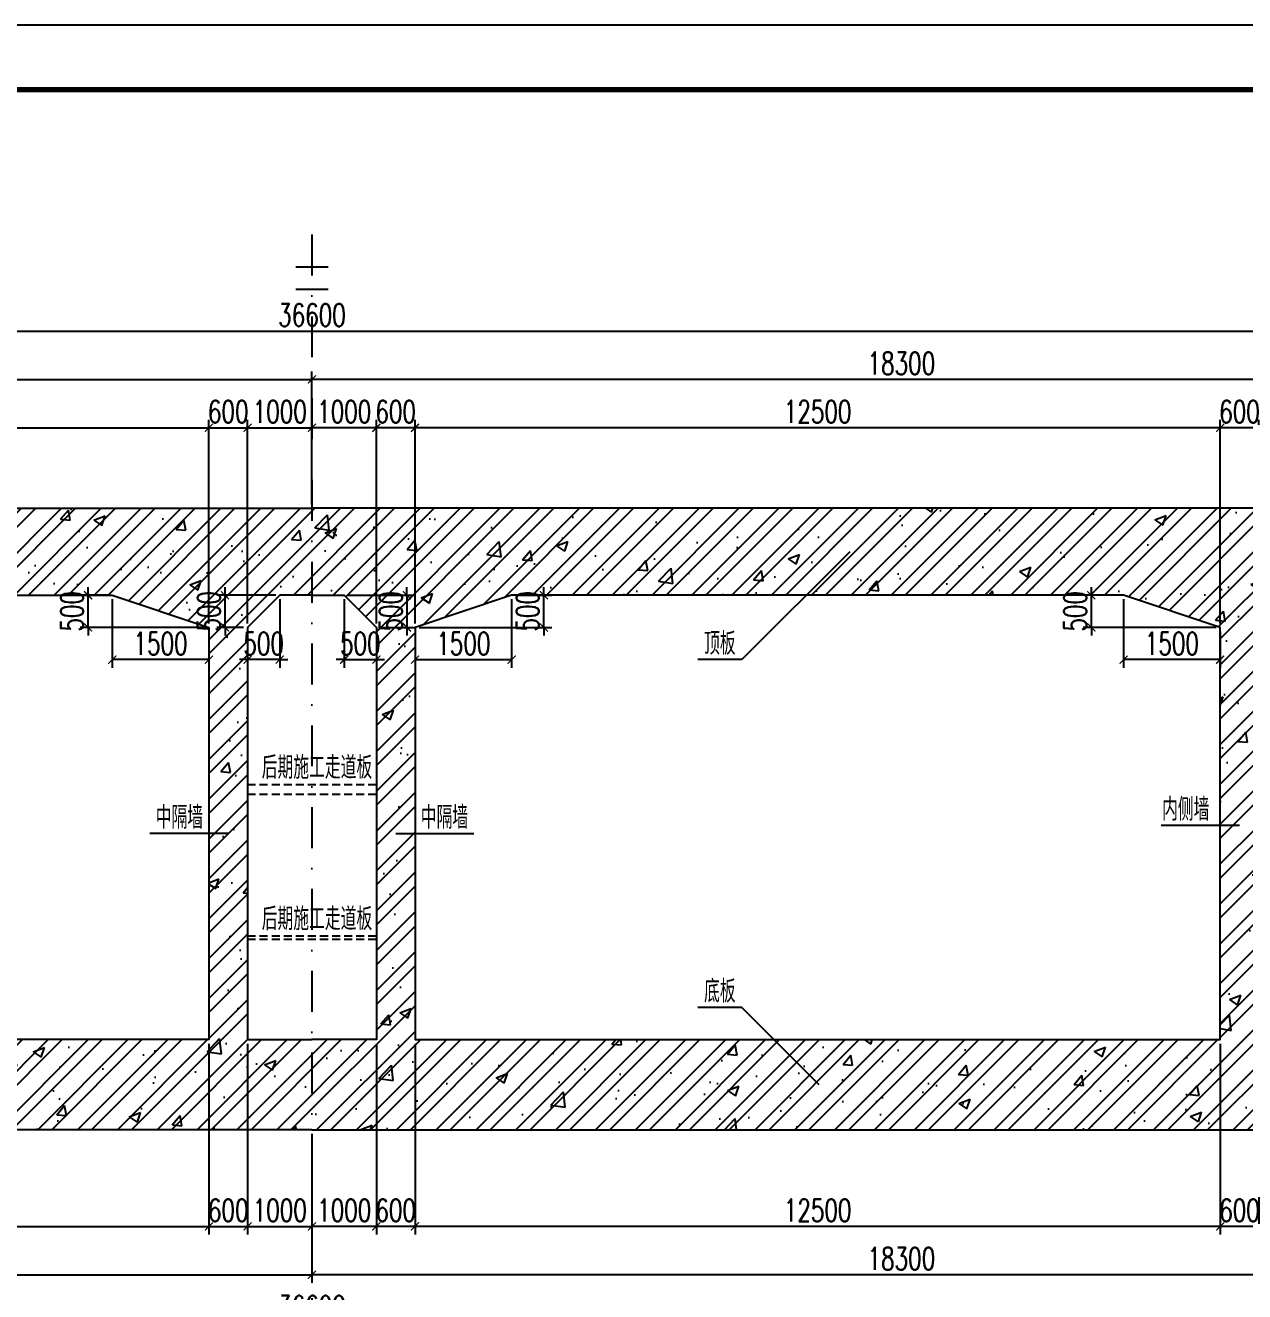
# Model space of a CAD drawing. Extents: x 266020 to 523514, y 704210 to 746210.
# Drawn here: x 287004 to 305934, y 726048 to 745710 of the extents above; entities that cross this region are included whole.
import ezdxf

# ---------------------------------------------------------------- set-up
doc = ezdxf.new("R2010")
doc.units = 0
doc.header["$LTSCALE"] = 50
doc.header["$MEASUREMENT"] = 0
doc.linetypes.add('DASHDOT', pattern=[25.4, 12.7, -6.35, 0, -6.35])
doc.linetypes.add('DASHED2', pattern=[0.375, 0.25, -0.125])
doc.layers.get('0').update_dxf_attribs({"linetype": 'CONTINUOUS'})
doc.layers.get('Defpoints').update_dxf_attribs({"linetype": 'CONTINUOUS'})
for name, color, linetype in [('01 标  注', 1, 'CONTINUOUS'), ('01 轴  线', 1, 'DASHDOT'), ('02 结  构', 5, 'CONTINUOUS'), ('3', 3, 'CONTINUOUS'), ('zxz 02 结  构', 5, 'CONTINUOUS'), ('填充', 8, 'CONTINUOUS')]:
    doc.layers.add(name, color=color, linetype=linetype)
doc.styles.get("Standard").update_dxf_attribs({"font": 'txt1.shx', "width": 0.7, "bigfont": 'hztxt.shx'})
doc.dimstyles.new('1：100', dxfattribs={"dimscale": 100, "dimtxt": 3.5, "dimasz": 1.25, "dimexe": 1.25, "dimexo": 0.625, "dimgap": 0.75, "dimtad": 1, "dimdsep": 46, "dimtxsty": 'Standard', "dimblk": 'ARCHTICK', "dimcen": 2.5, "dimclrt": 256, "dimadec": 0, "dimazin": 0, "dimtfac": 1, "dimtix": 1, "dimtmove": 0, "dimatfit": 3, "dimfxl": 0, "dimarcsym": 0})

# ---------------------------------------------------------------- blocks, each defined once
blk = doc.blocks.new('_ArchTick')
at = {"color": 0, "linetype": 'ByBlock', "const_width": 0.15}
blk.add_lwpolyline([(-0.5, -0.5), (0.5, 0.5)], dxfattribs=at)
blk = doc.blocks.new('*D12')
at = {"layer": '01 标  注', "color": 0, "lineweight": -2}
for p, q in [((288354, 736798), (288354, 735736)), ((289854, 736298), (289854, 735736)), ((289854, 735861), (288354, 735861))]:
    blk.add_line(p, q, dxfattribs=at)
at = {"layer": 'Defpoints', "color": 0}
for p in [(288354, 736861), (289854, 736361), (288354, 735861)]:
    blk.add_point(p, dxfattribs=at)
at = {"layer": '01 标  注', "color": 0, "lineweight": -2, "xscale": 125, "yscale": 125, "zscale": 125, "rotation": 180}
blk.add_blockref('_ArchTick', (288354, 735861), dxfattribs=at)
at = {"layer": '01 标  注', "color": 0, "lineweight": -2, "xscale": 125, "yscale": 125, "zscale": 125}
blk.add_blockref('_ArchTick', (289854, 735861), dxfattribs=at)
at = {"layer": '01 标  注', "insert": (289104, 736111), "char_height": 350, "attachment_point": 5}
blk.add_mtext('1500', dxfattribs=at)
blk = doc.blocks.new('*D13')
at = {"layer": '01 标  注', "color": 0, "lineweight": -2}
for p, q in [((287978, 736861), (287978, 736986)), ((288291, 736861), (287854, 736861)), ((287978, 736361), (287978, 736861)), ((289791, 736361), (287854, 736361)), ((287978, 736361), (287978, 736236))]:
    blk.add_line(p, q, dxfattribs=at)
at = {"layer": 'Defpoints', "color": 0}
for p in [(287978, 736861), (288354, 736861), (289854, 736361)]:
    blk.add_point(p, dxfattribs=at)
at = {"layer": '01 标  注', "color": 0, "lineweight": -2, "xscale": 125, "yscale": 125, "zscale": 125}
for p, rotation in [((287978, 736861), 270), ((287978, 736361), 90)]:
    blk.add_blockref('_ArchTick', p, dxfattribs=dict(at, rotation=rotation))
at = {"layer": '01 标  注', "insert": (287728, 736611), "char_height": 350, "attachment_point": 5, "rotation": 90}
blk.add_mtext('500', dxfattribs=at)
blk = doc.blocks.new('*D18')
at = {"layer": '01 标  注', "color": 0, "lineweight": -2}
for p, q in [((277354, 729898), (277354, 726936)), ((289854, 729898), (289854, 726936)), ((277354, 727061), (289854, 727061))]:
    blk.add_line(p, q, dxfattribs=at)
at = {"layer": 'Defpoints', "color": 0}
for p in [(277354, 729961), (289854, 729961), (289854, 727061)]:
    blk.add_point(p, dxfattribs=at)
at = {"layer": '01 标  注', "color": 0, "lineweight": -2, "xscale": 125, "yscale": 125, "zscale": 125, "rotation": 180}
blk.add_blockref('_ArchTick', (277354, 727061), dxfattribs=at)
at = {"layer": '01 标  注', "color": 0, "lineweight": -2, "xscale": 125, "yscale": 125, "zscale": 125}
blk.add_blockref('_ArchTick', (289854, 727061), dxfattribs=at)
at = {"layer": '01 标  注', "insert": (283604, 727311), "char_height": 350, "attachment_point": 5}
blk.add_mtext('12500', dxfattribs=at)
blk = doc.blocks.new('*D19')
at = {"layer": '01 标  注', "color": 0, "lineweight": -2}
for p, q in [((289854, 729898), (289854, 726936)), ((290454, 729898), (290454, 726936)), ((289854, 727061), (290454, 727061))]:
    blk.add_line(p, q, dxfattribs=at)
at = {"layer": 'Defpoints', "color": 0}
for p in [(289854, 729961), (290454, 729961), (290454, 727061)]:
    blk.add_point(p, dxfattribs=at)
at = {"layer": '01 标  注', "color": 0, "lineweight": -2, "xscale": 125, "yscale": 125, "zscale": 125, "rotation": 180}
blk.add_blockref('_ArchTick', (289854, 727061), dxfattribs=at)
at = {"layer": '01 标  注', "color": 0, "lineweight": -2, "xscale": 125, "yscale": 125, "zscale": 125}
blk.add_blockref('_ArchTick', (290454, 727061), dxfattribs=at)
at = {"layer": '01 标  注', "insert": (290154, 727311), "char_height": 350, "attachment_point": 5}
blk.add_mtext('600', dxfattribs=at)
blk = doc.blocks.new('*D20')
at = {"layer": '01 标  注', "color": 0, "lineweight": -2}
for p, q in [((290454, 729898), (290454, 726936)), ((291454, 728498), (291454, 726936)), ((290454, 727061), (291454, 727061))]:
    blk.add_line(p, q, dxfattribs=at)
at = {"layer": 'Defpoints', "color": 0}
for p in [(290454, 729961), (291454, 728561), (291454, 727061)]:
    blk.add_point(p, dxfattribs=at)
at = {"layer": '01 标  注', "color": 0, "lineweight": -2, "xscale": 125, "yscale": 125, "zscale": 125, "rotation": 180}
blk.add_blockref('_ArchTick', (290454, 727061), dxfattribs=at)
at = {"layer": '01 标  注', "color": 0, "lineweight": -2, "xscale": 125, "yscale": 125, "zscale": 125}
blk.add_blockref('_ArchTick', (291454, 727061), dxfattribs=at)
at = {"layer": '01 标  注', "insert": (290954, 727311), "char_height": 350, "attachment_point": 5}
blk.add_mtext('1000', dxfattribs=at)
blk = doc.blocks.new('*D21')
at = {"layer": '01 标  注', "color": 0, "lineweight": -2}
for p, q in [((290954, 736798), (290954, 735736)), ((290454, 736298), (290454, 735736)), ((290454, 735861), (290328, 735861)), ((290954, 735861), (290454, 735861)), ((290954, 735861), (291078, 735861))]:
    blk.add_line(p, q, dxfattribs=at)
at = {"layer": 'Defpoints', "color": 0}
for p in [(290954, 736861), (290454, 736361), (290454, 735861)]:
    blk.add_point(p, dxfattribs=at)
at = {"layer": '01 标  注', "color": 0, "lineweight": -2, "xscale": 125, "yscale": 125, "zscale": 125}
blk.add_blockref('_ArchTick', (290454, 735861), dxfattribs=at)
at = {"layer": '01 标  注', "color": 0, "lineweight": -2, "xscale": 125, "yscale": 125, "zscale": 125, "rotation": 180}
blk.add_blockref('_ArchTick', (290954, 735861), dxfattribs=at)
at = {"layer": '01 标  注', "insert": (290704, 736111), "char_height": 350, "attachment_point": 5}
blk.add_mtext('500', dxfattribs=at)
blk = doc.blocks.new('*D2')
at = {"layer": '01 标  注', "color": 0, "lineweight": -2}
for p, q in [((273154, 729098), (273154, 725436)), ((309754, 728652), (309754, 725436)), ((273154, 725561), (309754, 725561))]:
    blk.add_line(p, q, dxfattribs=at)
at = {"layer": 'Defpoints', "color": 0}
for p in [(273154, 729161), (309754, 728714), (309754, 725561)]:
    blk.add_point(p, dxfattribs=at)
at = {"layer": '01 标  注', "color": 0, "lineweight": -2, "xscale": 125, "yscale": 125, "zscale": 125, "rotation": 180}
blk.add_blockref('_ArchTick', (273154, 725561), dxfattribs=at)
at = {"layer": '01 标  注', "color": 0, "lineweight": -2, "xscale": 125, "yscale": 125, "zscale": 125}
blk.add_blockref('_ArchTick', (309754, 725561), dxfattribs=at)
at = {"layer": '01 标  注', "insert": (291454, 725811), "char_height": 350, "attachment_point": 5}
blk.add_mtext('36600', dxfattribs=at)
blk = doc.blocks.new('*D26')
at = {"layer": '01 标  注', "color": 0, "lineweight": -2}
for p, q in [((304054, 736798), (304054, 735736)), ((305554, 736298), (305554, 735736)), ((305554, 735861), (304054, 735861))]:
    blk.add_line(p, q, dxfattribs=at)
at = {"layer": 'Defpoints', "color": 0}
for p in [(304054, 736861), (305554, 736361), (304054, 735861)]:
    blk.add_point(p, dxfattribs=at)
at = {"layer": '01 标  注', "color": 0, "lineweight": -2, "xscale": 125, "yscale": 125, "zscale": 125, "rotation": 180}
blk.add_blockref('_ArchTick', (304054, 735861), dxfattribs=at)
at = {"layer": '01 标  注', "color": 0, "lineweight": -2, "xscale": 125, "yscale": 125, "zscale": 125}
blk.add_blockref('_ArchTick', (305554, 735861), dxfattribs=at)
at = {"layer": '01 标  注', "insert": (304804, 736111), "char_height": 350, "attachment_point": 5}
blk.add_mtext('1500', dxfattribs=at)
blk = doc.blocks.new('*D27')
at = {"layer": '01 标  注', "color": 0, "lineweight": -2}
for p, q in [((303554, 736861), (303554, 736986)), ((303991, 736861), (303428, 736861)), ((303554, 736361), (303554, 736861)), ((305491, 736361), (303428, 736361)), ((303554, 736361), (303554, 736236))]:
    blk.add_line(p, q, dxfattribs=at)
at = {"layer": 'Defpoints', "color": 0}
for p in [(303554, 736861), (304054, 736861), (305554, 736361)]:
    blk.add_point(p, dxfattribs=at)
at = {"layer": '01 标  注', "color": 0, "lineweight": -2, "xscale": 125, "yscale": 125, "zscale": 125}
for p, rotation in [((303554, 736861), 270), ((303554, 736361), 90)]:
    blk.add_blockref('_ArchTick', p, dxfattribs=dict(at, rotation=rotation))
at = {"layer": '01 标  注', "insert": (303303, 736611), "char_height": 350, "attachment_point": 5, "rotation": 90}
blk.add_mtext('500', dxfattribs=at)
blk = doc.blocks.new('*D28')
at = {"layer": '01 标  注', "color": 0, "lineweight": -2}
for p, q in [((294554, 736798), (294554, 735736)), ((293054, 736298), (293054, 735736)), ((293054, 735861), (294554, 735861))]:
    blk.add_line(p, q, dxfattribs=at)
at = {"layer": 'Defpoints', "color": 0}
for p in [(294554, 736861), (293054, 736361), (294554, 735861)]:
    blk.add_point(p, dxfattribs=at)
at = {"layer": '01 标  注', "color": 0, "lineweight": -2, "xscale": 125, "yscale": 125, "zscale": 125, "rotation": 180}
blk.add_blockref('_ArchTick', (293054, 735861), dxfattribs=at)
at = {"layer": '01 标  注', "color": 0, "lineweight": -2, "xscale": 125, "yscale": 125, "zscale": 125}
blk.add_blockref('_ArchTick', (294554, 735861), dxfattribs=at)
at = {"layer": '01 标  注', "insert": (293804, 736111), "char_height": 350, "attachment_point": 5}
blk.add_mtext('1500', dxfattribs=at)
blk = doc.blocks.new('*D29')
at = {"layer": '01 标  注', "color": 0, "lineweight": -2}
for p, q in [((295054, 736861), (295054, 736986)), ((294616, 736861), (295178, 736861)), ((295054, 736361), (295054, 736861)), ((293116, 736361), (295178, 736361)), ((295054, 736361), (295054, 736236))]:
    blk.add_line(p, q, dxfattribs=at)
at = {"layer": 'Defpoints', "color": 0}
for p in [(294554, 736861), (295054, 736861), (293054, 736361)]:
    blk.add_point(p, dxfattribs=at)
at = {"layer": '01 标  注', "color": 0, "lineweight": -2, "xscale": 125, "yscale": 125, "zscale": 125}
for p, rotation in [((295054, 736861), 270), ((295054, 736361), 90)]:
    blk.add_blockref('_ArchTick', p, dxfattribs=dict(at, rotation=rotation))
at = {"layer": '01 标  注', "insert": (294803, 736611), "char_height": 350, "attachment_point": 5, "rotation": 90}
blk.add_mtext('500', dxfattribs=at)
blk = doc.blocks.new('*D33')
at = {"layer": '01 标  注', "color": 0, "lineweight": -2}
for p, q in [((305554, 729898), (305554, 726936)), ((306154, 729898), (306154, 726936)), ((306154, 727061), (305554, 727061))]:
    blk.add_line(p, q, dxfattribs=at)
at = {"layer": 'Defpoints', "color": 0}
for p in [(305554, 729961), (306154, 729961), (305554, 727061)]:
    blk.add_point(p, dxfattribs=at)
at = {"layer": '01 标  注', "color": 0, "lineweight": -2, "xscale": 125, "yscale": 125, "zscale": 125, "rotation": 180}
blk.add_blockref('_ArchTick', (305554, 727061), dxfattribs=at)
at = {"layer": '01 标  注', "color": 0, "lineweight": -2, "xscale": 125, "yscale": 125, "zscale": 125}
blk.add_blockref('_ArchTick', (306154, 727061), dxfattribs=at)
at = {"layer": '01 标  注', "insert": (305854, 727311), "char_height": 350, "attachment_point": 5}
blk.add_mtext('600', dxfattribs=at)
blk = doc.blocks.new('*D34')
at = {"layer": '01 标  注', "color": 0, "lineweight": -2}
for p, q in [((293054, 729898), (293054, 726936)), ((305554, 729898), (305554, 726936)), ((305554, 727061), (293054, 727061))]:
    blk.add_line(p, q, dxfattribs=at)
at = {"layer": 'Defpoints', "color": 0}
for p in [(293054, 729961), (305554, 729961), (293054, 727061)]:
    blk.add_point(p, dxfattribs=at)
at = {"layer": '01 标  注', "color": 0, "lineweight": -2, "xscale": 125, "yscale": 125, "zscale": 125, "rotation": 180}
blk.add_blockref('_ArchTick', (293054, 727061), dxfattribs=at)
at = {"layer": '01 标  注', "color": 0, "lineweight": -2, "xscale": 125, "yscale": 125, "zscale": 125}
blk.add_blockref('_ArchTick', (305554, 727061), dxfattribs=at)
at = {"layer": '01 标  注', "insert": (299304, 727311), "char_height": 350, "attachment_point": 5}
blk.add_mtext('12500', dxfattribs=at)
blk = doc.blocks.new('*D35')
at = {"layer": '01 标  注', "color": 0, "lineweight": -2}
for p, q in [((292454, 729898), (292454, 726936)), ((293054, 729898), (293054, 726936)), ((293054, 727061), (292454, 727061))]:
    blk.add_line(p, q, dxfattribs=at)
at = {"layer": 'Defpoints', "color": 0}
for p in [(292454, 729961), (293054, 729961), (292454, 727061)]:
    blk.add_point(p, dxfattribs=at)
at = {"layer": '01 标  注', "color": 0, "lineweight": -2, "xscale": 125, "yscale": 125, "zscale": 125, "rotation": 180}
blk.add_blockref('_ArchTick', (292454, 727061), dxfattribs=at)
at = {"layer": '01 标  注', "color": 0, "lineweight": -2, "xscale": 125, "yscale": 125, "zscale": 125}
blk.add_blockref('_ArchTick', (293054, 727061), dxfattribs=at)
at = {"layer": '01 标  注', "insert": (292754, 727311), "char_height": 350, "attachment_point": 5}
blk.add_mtext('600', dxfattribs=at)
blk = doc.blocks.new('*D4')
at = {"layer": '01 标  注', "color": 0, "lineweight": -2}
for p, q in [((309754, 729098), (309754, 726186)), ((291454, 728498), (291454, 726186)), ((309754, 726311), (291454, 726311))]:
    blk.add_line(p, q, dxfattribs=at)
at = {"layer": 'Defpoints', "color": 0}
for p in [(309754, 729161), (291454, 728561), (291454, 726311)]:
    blk.add_point(p, dxfattribs=at)
at = {"layer": '01 标  注', "color": 0, "lineweight": -2, "xscale": 125, "yscale": 125, "zscale": 125, "rotation": 180}
blk.add_blockref('_ArchTick', (291454, 726311), dxfattribs=at)
at = {"layer": '01 标  注', "color": 0, "lineweight": -2, "xscale": 125, "yscale": 125, "zscale": 125}
blk.add_blockref('_ArchTick', (309754, 726311), dxfattribs=at)
at = {"layer": '01 标  注', "insert": (300604, 726561), "char_height": 350, "attachment_point": 5}
blk.add_mtext('18300', dxfattribs=at)
blk = doc.blocks.new('*D36')
at = {"layer": '01 标  注', "color": 0, "lineweight": -2}
for p, q in [((292454, 729898), (292454, 726936)), ((291454, 728498), (291454, 726936)), ((292454, 727061), (291454, 727061))]:
    blk.add_line(p, q, dxfattribs=at)
at = {"layer": 'Defpoints', "color": 0}
for p in [(292454, 729961), (291454, 728561), (291454, 727061)]:
    blk.add_point(p, dxfattribs=at)
at = {"layer": '01 标  注', "color": 0, "lineweight": -2, "xscale": 125, "yscale": 125, "zscale": 125, "rotation": 180}
blk.add_blockref('_ArchTick', (291454, 727061), dxfattribs=at)
at = {"layer": '01 标  注', "color": 0, "lineweight": -2, "xscale": 125, "yscale": 125, "zscale": 125}
blk.add_blockref('_ArchTick', (292454, 727061), dxfattribs=at)
at = {"layer": '01 标  注', "insert": (291954, 727311), "char_height": 350, "attachment_point": 5}
blk.add_mtext('1000', dxfattribs=at)
blk = doc.blocks.new('*D37')
at = {"layer": '01 标  注', "color": 0, "lineweight": -2}
for p, q in [((291954, 736798), (291954, 735736)), ((292454, 736298), (292454, 735736)), ((291954, 735861), (291828, 735861)), ((291954, 735861), (292454, 735861)), ((292454, 735861), (292578, 735861))]:
    blk.add_line(p, q, dxfattribs=at)
at = {"layer": 'Defpoints', "color": 0}
for p in [(291954, 736861), (292454, 736361), (292454, 735861)]:
    blk.add_point(p, dxfattribs=at)
at = {"layer": '01 标  注', "color": 0, "lineweight": -2, "xscale": 125, "yscale": 125, "zscale": 125}
blk.add_blockref('_ArchTick', (291954, 735861), dxfattribs=at)
at = {"layer": '01 标  注', "color": 0, "lineweight": -2, "xscale": 125, "yscale": 125, "zscale": 125, "rotation": 180}
blk.add_blockref('_ArchTick', (292454, 735861), dxfattribs=at)
at = {"layer": '01 标  注', "insert": (292204, 736111), "char_height": 350, "attachment_point": 5}
blk.add_mtext('500', dxfattribs=at)
blk = doc.blocks.new('*D7')
at = {"layer": '01 标  注', "color": 0, "lineweight": -2}
for p, q in [((273154, 729098), (273154, 726186)), ((291454, 728498), (291454, 726186)), ((273154, 726311), (291454, 726311))]:
    blk.add_line(p, q, dxfattribs=at)
at = {"layer": 'Defpoints', "color": 0}
for p in [(273154, 729161), (291454, 728561), (291454, 726311)]:
    blk.add_point(p, dxfattribs=at)
at = {"layer": '01 标  注', "color": 0, "lineweight": -2, "xscale": 125, "yscale": 125, "zscale": 125, "rotation": 180}
blk.add_blockref('_ArchTick', (273154, 726311), dxfattribs=at)
at = {"layer": '01 标  注', "color": 0, "lineweight": -2, "xscale": 125, "yscale": 125, "zscale": 125}
blk.add_blockref('_ArchTick', (291454, 726311), dxfattribs=at)
at = {"layer": '01 标  注', "insert": (282304, 726561), "char_height": 350, "attachment_point": 5}
blk.add_mtext('18300', dxfattribs=at)
blk = doc.blocks.new('*D47')
at = {"layer": '01 标  注', "color": 0, "lineweight": -2}
for p, q in [((277354, 736423), (277354, 739586)), ((289854, 736423), (289854, 739586)), ((277354, 739461), (289854, 739461))]:
    blk.add_line(p, q, dxfattribs=at)
at = {"layer": 'Defpoints', "color": 0}
for p in [(289854, 739461), (277354, 736361), (289854, 736361)]:
    blk.add_point(p, dxfattribs=at)
at = {"layer": '01 标  注', "color": 0, "lineweight": -2, "xscale": 125, "yscale": 125, "zscale": 125, "rotation": 180}
blk.add_blockref('_ArchTick', (277354, 739461), dxfattribs=at)
at = {"layer": '01 标  注', "color": 0, "lineweight": -2, "xscale": 125, "yscale": 125, "zscale": 125}
blk.add_blockref('_ArchTick', (289854, 739461), dxfattribs=at)
at = {"layer": '01 标  注', "insert": (283604, 739711), "char_height": 350, "attachment_point": 5}
blk.add_mtext('12500', dxfattribs=at)
blk = doc.blocks.new('*D48')
at = {"layer": '01 标  注', "color": 0, "lineweight": -2}
for p, q in [((289854, 736423), (289854, 739586)), ((290454, 736423), (290454, 739586)), ((289854, 739461), (290454, 739461))]:
    blk.add_line(p, q, dxfattribs=at)
at = {"layer": 'Defpoints', "color": 0}
for p in [(290454, 739461), (289854, 736361), (290454, 736361)]:
    blk.add_point(p, dxfattribs=at)
at = {"layer": '01 标  注', "color": 0, "lineweight": -2, "xscale": 125, "yscale": 125, "zscale": 125, "rotation": 180}
blk.add_blockref('_ArchTick', (289854, 739461), dxfattribs=at)
at = {"layer": '01 标  注', "color": 0, "lineweight": -2, "xscale": 125, "yscale": 125, "zscale": 125}
blk.add_blockref('_ArchTick', (290454, 739461), dxfattribs=at)
at = {"layer": '01 标  注', "insert": (290154, 739711), "char_height": 350, "attachment_point": 5}
blk.add_mtext('600', dxfattribs=at)
blk = doc.blocks.new('*D49')
at = {"layer": '01 标  注', "color": 0, "lineweight": -2}
for p, q in [((290454, 736423), (290454, 739586)), ((291454, 738273), (291454, 739586)), ((290454, 739461), (291454, 739461))]:
    blk.add_line(p, q, dxfattribs=at)
at = {"layer": 'Defpoints', "color": 0}
for p in [(291454, 739461), (291454, 738211), (290454, 736361)]:
    blk.add_point(p, dxfattribs=at)
at = {"layer": '01 标  注', "color": 0, "lineweight": -2, "xscale": 125, "yscale": 125, "zscale": 125, "rotation": 180}
blk.add_blockref('_ArchTick', (290454, 739461), dxfattribs=at)
at = {"layer": '01 标  注', "color": 0, "lineweight": -2, "xscale": 125, "yscale": 125, "zscale": 125}
blk.add_blockref('_ArchTick', (291454, 739461), dxfattribs=at)
at = {"layer": '01 标  注', "insert": (290954, 739711), "char_height": 350, "attachment_point": 5}
blk.add_mtext('1000', dxfattribs=at)
blk = doc.blocks.new('*D41')
at = {"layer": '01 标  注', "color": 0, "lineweight": -2}
for p, q in [((273154, 737673), (273154, 741086)), ((309754, 738120), (309754, 741086)), ((273154, 740961), (309754, 740961))]:
    blk.add_line(p, q, dxfattribs=at)
at = {"layer": 'Defpoints', "color": 0}
for p in [(309754, 740961), (309754, 738057), (273154, 737611)]:
    blk.add_point(p, dxfattribs=at)
at = {"layer": '01 标  注', "color": 0, "lineweight": -2, "xscale": 125, "yscale": 125, "zscale": 125, "rotation": 180}
blk.add_blockref('_ArchTick', (273154, 740961), dxfattribs=at)
at = {"layer": '01 标  注', "color": 0, "lineweight": -2, "xscale": 125, "yscale": 125, "zscale": 125}
blk.add_blockref('_ArchTick', (309754, 740961), dxfattribs=at)
at = {"layer": '01 标  注', "insert": (291454, 741211), "char_height": 350, "attachment_point": 5}
blk.add_mtext('36600', dxfattribs=at)
blk = doc.blocks.new('*D51')
at = {"layer": '01 标  注', "color": 0, "lineweight": -2}
for p, q in [((305554, 736423), (305554, 739586)), ((306154, 736923), (306154, 739586)), ((306154, 739461), (305554, 739461))]:
    blk.add_line(p, q, dxfattribs=at)
at = {"layer": 'Defpoints', "color": 0}
for p in [(305554, 739461), (306154, 736861), (305554, 736361)]:
    blk.add_point(p, dxfattribs=at)
at = {"layer": '01 标  注', "color": 0, "lineweight": -2, "xscale": 125, "yscale": 125, "zscale": 125, "rotation": 180}
blk.add_blockref('_ArchTick', (305554, 739461), dxfattribs=at)
at = {"layer": '01 标  注', "color": 0, "lineweight": -2, "xscale": 125, "yscale": 125, "zscale": 125}
blk.add_blockref('_ArchTick', (306154, 739461), dxfattribs=at)
at = {"layer": '01 标  注', "insert": (305854, 739711), "char_height": 350, "attachment_point": 5}
blk.add_mtext('600', dxfattribs=at)
blk = doc.blocks.new('*D52')
at = {"layer": '01 标  注', "color": 0, "lineweight": -2}
for p, q in [((293054, 736423), (293054, 739586)), ((305554, 736423), (305554, 739586)), ((305554, 739461), (293054, 739461))]:
    blk.add_line(p, q, dxfattribs=at)
at = {"layer": 'Defpoints', "color": 0}
for p in [(293054, 739461), (293054, 736361), (305554, 736361)]:
    blk.add_point(p, dxfattribs=at)
at = {"layer": '01 标  注', "color": 0, "lineweight": -2, "xscale": 125, "yscale": 125, "zscale": 125, "rotation": 180}
blk.add_blockref('_ArchTick', (293054, 739461), dxfattribs=at)
at = {"layer": '01 标  注', "color": 0, "lineweight": -2, "xscale": 125, "yscale": 125, "zscale": 125}
blk.add_blockref('_ArchTick', (305554, 739461), dxfattribs=at)
at = {"layer": '01 标  注', "insert": (299304, 739711), "char_height": 350, "attachment_point": 5}
blk.add_mtext('12500', dxfattribs=at)
blk = doc.blocks.new('*D53')
at = {"layer": '01 标  注', "color": 0, "lineweight": -2}
for p, q in [((292454, 736423), (292454, 739586)), ((293054, 736423), (293054, 739586)), ((293054, 739461), (292454, 739461))]:
    blk.add_line(p, q, dxfattribs=at)
at = {"layer": 'Defpoints', "color": 0}
for p in [(292454, 739461), (292454, 736361), (293054, 736361)]:
    blk.add_point(p, dxfattribs=at)
at = {"layer": '01 标  注', "color": 0, "lineweight": -2, "xscale": 125, "yscale": 125, "zscale": 125, "rotation": 180}
blk.add_blockref('_ArchTick', (292454, 739461), dxfattribs=at)
at = {"layer": '01 标  注', "color": 0, "lineweight": -2, "xscale": 125, "yscale": 125, "zscale": 125}
blk.add_blockref('_ArchTick', (293054, 739461), dxfattribs=at)
at = {"layer": '01 标  注', "insert": (292754, 739711), "char_height": 350, "attachment_point": 5}
blk.add_mtext('600', dxfattribs=at)
blk = doc.blocks.new('*D43')
at = {"layer": '01 标  注', "color": 0, "lineweight": -2}
for p, q in [((291454, 738273), (291454, 740336)), ((309754, 737673), (309754, 740336)), ((309754, 740211), (291454, 740211))]:
    blk.add_line(p, q, dxfattribs=at)
at = {"layer": 'Defpoints', "color": 0}
for p in [(291454, 740211), (291454, 738211), (309754, 737611)]:
    blk.add_point(p, dxfattribs=at)
at = {"layer": '01 标  注', "color": 0, "lineweight": -2, "xscale": 125, "yscale": 125, "zscale": 125, "rotation": 180}
blk.add_blockref('_ArchTick', (291454, 740211), dxfattribs=at)
at = {"layer": '01 标  注', "color": 0, "lineweight": -2, "xscale": 125, "yscale": 125, "zscale": 125}
blk.add_blockref('_ArchTick', (309754, 740211), dxfattribs=at)
at = {"layer": '01 标  注', "insert": (300604, 740461), "char_height": 350, "attachment_point": 5}
blk.add_mtext('18300', dxfattribs=at)
blk = doc.blocks.new('*D54')
at = {"layer": '01 标  注', "color": 0, "lineweight": -2}
for p, q in [((291454, 738273), (291454, 739586)), ((292454, 736423), (292454, 739586)), ((292454, 739461), (291454, 739461))]:
    blk.add_line(p, q, dxfattribs=at)
at = {"layer": 'Defpoints', "color": 0}
for p in [(291454, 739461), (291454, 738211), (292454, 736361)]:
    blk.add_point(p, dxfattribs=at)
at = {"layer": '01 标  注', "color": 0, "lineweight": -2, "xscale": 125, "yscale": 125, "zscale": 125, "rotation": 180}
blk.add_blockref('_ArchTick', (291454, 739461), dxfattribs=at)
at = {"layer": '01 标  注', "color": 0, "lineweight": -2, "xscale": 125, "yscale": 125, "zscale": 125}
blk.add_blockref('_ArchTick', (292454, 739461), dxfattribs=at)
at = {"layer": '01 标  注', "insert": (291954, 739711), "char_height": 350, "attachment_point": 5}
blk.add_mtext('1000', dxfattribs=at)
blk = doc.blocks.new('*D44')
at = {"layer": '01 标  注', "color": 0, "lineweight": -2}
for p, q in [((273154, 737673), (273154, 740336)), ((291454, 738273), (291454, 740336)), ((273154, 740211), (291454, 740211))]:
    blk.add_line(p, q, dxfattribs=at)
at = {"layer": 'Defpoints', "color": 0}
for p in [(291454, 740211), (291454, 738211), (273154, 737611)]:
    blk.add_point(p, dxfattribs=at)
at = {"layer": '01 标  注', "color": 0, "lineweight": -2, "xscale": 125, "yscale": 125, "zscale": 125, "rotation": 180}
blk.add_blockref('_ArchTick', (273154, 740211), dxfattribs=at)
at = {"layer": '01 标  注', "color": 0, "lineweight": -2, "xscale": 125, "yscale": 125, "zscale": 125}
blk.add_blockref('_ArchTick', (291454, 740211), dxfattribs=at)
at = {"layer": '01 标  注', "insert": (282304, 740461), "char_height": 350, "attachment_point": 5}
blk.add_mtext('18300', dxfattribs=at)
blk = doc.blocks.new('*D55')
at = {"layer": '01 标  注', "color": 0, "lineweight": -2, "ltscale": 4}
for p, q in [((292928, 736861), (292928, 736986)), ((292016, 736861), (293053, 736861)), ((292928, 736861), (292928, 736361)), ((292516, 736361), (293053, 736361)), ((292928, 736361), (292928, 736236))]:
    blk.add_line(p, q, dxfattribs=at)
at = {"layer": 'Defpoints', "color": 0, "ltscale": 4}
for p in [(291954, 736861), (292454, 736361), (292928, 736361)]:
    blk.add_point(p, dxfattribs=at)
at = {"layer": '01 标  注', "color": 0, "lineweight": -2, "ltscale": 4, "xscale": 125, "yscale": 125, "zscale": 125}
for p, rotation in [((292928, 736861), 270), ((292928, 736361), 90)]:
    blk.add_blockref('_ArchTick', p, dxfattribs=dict(at, rotation=rotation))
at = {"layer": '01 标  注', "ltscale": 4, "insert": (292678, 736611), "char_height": 350, "attachment_point": 5, "rotation": 90}
blk.add_mtext('500', dxfattribs=at)
blk = doc.blocks.new('*D56')
at = {"layer": '01 标  注', "color": 0, "lineweight": -2, "ltscale": 4}
for p, q in [((290104, 736861), (290104, 736986)), ((290891, 736861), (289979, 736861)), ((290104, 736361), (290104, 736861)), ((290391, 736361), (289979, 736361)), ((290104, 736361), (290104, 736236))]:
    blk.add_line(p, q, dxfattribs=at)
at = {"layer": 'Defpoints', "color": 0, "ltscale": 4}
for p in [(290104, 736861), (290954, 736861), (290454, 736361)]:
    blk.add_point(p, dxfattribs=at)
at = {"layer": '01 标  注', "color": 0, "lineweight": -2, "ltscale": 4, "xscale": 125, "yscale": 125, "zscale": 125}
for p, rotation in [((290104, 736861), 270), ((290104, 736361), 90)]:
    blk.add_blockref('_ArchTick', p, dxfattribs=dict(at, rotation=rotation))
at = {"layer": '01 标  注', "ltscale": 4, "insert": (289854, 736611), "char_height": 350, "attachment_point": 5, "rotation": 90}
blk.add_mtext('500', dxfattribs=at)

msp = doc.modelspace()

# ---------------------------------------------------------------- hatches: boundary and pattern name
at = {"layer": '填充'}
h = msp.add_hatch(dxfattribs=at)
h.set_pattern_fill('STEEL', color=256, scale=3500, style=0)
h.set_pattern_definition([(45, (0, 0), (-309.35922, 309.35922), []), (45, (0, 218.75), (-309.35922, 309.35922), [])])
h.paths.add_polyline_path([(276753.5, 736860.674), (276753.5, 729960.674), (274653.5, 729960.674), (274153.5, 730460.674), (274153.5, 736360.674), (274653.5, 736860.674)], flags=16)
h.paths.add_polyline_path([(278853.5, 736860.674), (288353.5, 736860.674), (289853.5, 736360.674), (289853.5, 729960.674), (277353.5, 729960.674), (277353.5, 736360.674)], flags=16)
h.paths.add_polyline_path([(304053.5, 736860.674), (294553.5, 736860.674), (293053.5, 736360.674), (293053.5, 729960.674), (305553.5, 729960.674), (305553.5, 736360.674)], flags=16)
h.paths.add_polyline_path([(306153.5, 736860.674), (306153.5, 729960.674), (308253.5, 729960.674), (308753.5, 730460.674), (308753.5, 736360.674), (308253.5, 736860.674)], flags=16)
h.paths.add_polyline_path([(291453.5, 728560.674), (273753.5, 728560.674), (273153.5, 729160.674), (273153.5, 737610.674), (273753.5, 738210.674), (291453.5, 738210.674), (309153.5, 738210.674), (309753.5, 737610.674), (309753.5, 729160.674), (309153.5, 728560.674)])
h.paths.add_polyline_path([(291453.5, 736860.674), (290953.5, 736860.674), (290453.5, 736360.674), (290453.5, 729960.674), (291453.5, 729960.674), (292453.5, 729960.674), (292453.5, 736360.674), (291953.5, 736860.674)], flags=16)
h.paths.add_polyline_path([(289591, 736314.279), (289591, 736907.069), (290116, 736907.069), (290116, 736314.279)], flags=24)
h.paths.add_polyline_path([(292416, 736314.279), (292416, 736907.069), (292941, 736907.069), (292941, 736314.279)], flags=24)
h = msp.add_hatch(dxfattribs=at)
h.set_pattern_fill('AR-CONC', color=256, scale=250, style=0)
h.set_pattern_definition([(50, (-122984.3, -1249), (1793.1505, -156.8803), [187.5, -2062.5]), (355, (-122984.3, -1249), (-346.8783, 1880.4803), [150, -1650]), (100.4514, (-122834.9, -1262), (1446.2735, 1723.599), [159.3505, -1752.8553]), (46.1842, (-122984.3, -749), (2668.1026, -413.7975), [281.25, -3093.75]), (96.6356, (-122762, -783.5), (2336.657, 2435.295), [239.026, -2629.2825]), (351.1842, (-122984.3, -749), (2336.655, 2435.2965), [225, -2475]), (21, (-122734.3, -874), (1492.2676, -1006.5472), [187.5, -2062.5]), (326, (-122734.3, -874), (608.2883, 1812.875), [150, -1650]), (71.4514, (-122610, -957.9), (2100.5566, 806.3262), [159.3505, -1752.8553]), (37.5, (-122984.34, -1249), (30.39964, 832.23463), [0, -1630, 0, -1675, 0, -1656.25]), (7.5, (-122984.3, -1249), (657.6738, 986.0293), [0, -955, 0, -1592.5, 0, -631.25]), (327.5, (-123541.84, -1249), (1334.5561, -56.3872), [0, -625, 0, -1950, 0, -2587.5]), (317.5, (-123791.8, -1249), (1457.9654, 250.2625), [0, -812.5, 0, -1295, 0, -1837.5])])
h.paths.add_polyline_path([(276753.5, 736860.674), (276753.5, 729960.674), (274653.5, 729960.674), (274153.5, 730460.674), (274153.5, 736360.674), (274653.5, 736860.674)], flags=16)
h.paths.add_polyline_path([(278853.5, 736860.674), (288353.5, 736860.674), (289853.5, 736360.674), (289853.5, 729960.674), (277353.5, 729960.674), (277353.5, 736360.674)], flags=16)
h.paths.add_polyline_path([(304053.5, 736860.674), (294553.5, 736860.674), (293053.5, 736360.674), (293053.5, 729960.674), (305553.5, 729960.674), (305553.5, 736360.674)], flags=16)
h.paths.add_polyline_path([(306153.5, 736860.674), (306153.5, 729960.674), (308253.5, 729960.674), (308753.5, 730460.674), (308753.5, 736360.674), (308253.5, 736860.674)], flags=16)
h.paths.add_polyline_path([(291453.5, 728560.674), (273753.5, 728560.674), (273153.5, 729160.674), (273153.5, 737610.674), (273753.5, 738210.674), (291453.5, 738210.674), (309153.5, 738210.674), (309753.5, 737610.674), (309753.5, 729160.674), (309153.5, 728560.674)])
h.paths.add_polyline_path([(291453.5, 736860.674), (290953.5, 736860.674), (290453.5, 736360.674), (290453.5, 729960.674), (291453.5, 729960.674), (292453.5, 729960.674), (292453.5, 736360.674), (291953.5, 736860.674)], flags=16)
h.paths.add_polyline_path([(289591, 736314.279), (289591, 736907.069), (290116, 736907.069), (290116, 736314.279)], flags=24)
h.paths.add_polyline_path([(292416, 736314.279), (292416, 736907.069), (292941, 736907.069), (292941, 736314.279)], flags=24)

# ---------------------------------------------------------------- linework, layer by layer
at = {"layer": '01 标  注'}
for p, q in [((291203.5, 741960.674), (291703.5, 741960.674)), ((291203.5, 741610.674), (291703.5, 741610.674)), ((299803.5, 737535.674), (298128.5, 735860.674)), ((298128.5, 735860.674), (297443.749, 735860.674)), ((305853.5, 733285.674), (304639.182, 733285.674)), ((290153.5, 733160.674), (288939.182, 733160.674)), ((292753.5, 733160.674), (293967.818, 733160.674)), ((298128.5, 730460.674), (297443.749, 730460.674)), ((299328.5, 729260.674), (298128.5, 730460.674))]:
    msp.add_line(p, q, dxfattribs=at)
at = {"layer": '01 轴  线'}
msp.add_lwpolyline([(291453.5, 742460.674), (291453.5, 724710.674)], dxfattribs=at)
at = {"layer": '02 结  构'}
for points in [[(291453.5, 728560.674), (273753.5, 728560.674), (273153.5, 729160.674), (273153.5, 737610.674), (273753.5, 738210.674), (291453.5, 738210.674)], [(291453.5, 728560.674), (309153.5, 728560.674), (309753.5, 729160.674), (309753.5, 737610.674), (309153.5, 738210.674), (291453.5, 738210.674)], [(291453.5, 736860.674), (290953.5, 736860.674), (290453.5, 736360.674), (290453.5, 729960.674), (291453.5, 729960.674)], [(291453.5, 736860.674), (291953.5, 736860.674), (292453.5, 736360.674), (292453.5, 729960.674), (291453.5, 729960.674)]]:
    msp.add_lwpolyline(points, dxfattribs=at)
for points in [[(278853.5, 736860.674), (288353.5, 736860.674), (289853.5, 736360.674), (289853.5, 729960.674), (277353.5, 729960.674), (277353.5, 736360.674)], [(304053.5, 736860.674), (294553.5, 736860.674), (293053.5, 736360.674), (293053.5, 729960.674), (305553.5, 729960.674), (305553.5, 736360.674)]]:
    msp.add_lwpolyline(points, close=True, dxfattribs=at)
at = {"layer": '3'}
msp.add_lwpolyline([(266019.5, 716009.674), (315519.5, 716009.674), (315519.5, 745709.674), (266019.5, 745709.674)], close=True, dxfattribs=at)
at = {"layer": '3', "const_width": 80}
msp.add_lwpolyline([(269019.5, 717009.674), (314519.5, 717009.674), (314519.5, 744709.674), (269019.5, 744709.674)], close=True, dxfattribs=at)
at = {"layer": 'zxz 02 结  构', "linetype": 'DASHED2', "ltscale": 10}
for p, q in [((290453.5, 733920.674), (292453.5, 733920.674)), ((290453.5, 733770.674), (292453.5, 733770.674)), ((290453.5, 731570.674), (292453.5, 731570.674)), ((290453.5, 731520.674), (292453.5, 731520.674))]:
    msp.add_line(p, q, dxfattribs=at)

# ---------------------------------------------------------------- texts
at = {"layer": '01 标  注', "char_height": 350, "attachment_point": 5}
for s, insert in [('顶板', (297786.125, 736110.674)), ('后期施工走道板', (291531.659, 734184.674)), ('中隔墙', (289396.341, 733410.674)), ('中隔墙', (293510.659, 733410.674)), ('内侧墙', (305019.341, 733535.674)), ('后期施工走道板', (291531.659, 731834.674)), ('底板', (297786.125, 730710.674))]:
    msp.add_mtext(s, dxfattribs=dict(at, insert=insert))

# ---------------------------------------------------------------- dimensions: what is measured, and where the dimension line sits
at = {"layer": '01 标  注'}
for base, p1, p2, picture, middle in [((309753.5, 740960.674), (273153.5, 737610.674), (309753.5, 738057.092), '*D41', (291453.5, 741210.674)), ((291453.5, 740210.674), (273153.5, 737610.674), (291453.5, 738210.674), '*D44', (282303.5, 740460.674)), ((289853.5, 739460.674), (277353.5, 736360.674), (289853.5, 736360.674), '*D47', (283603.5, 739710.674)), ((290453.5, 739460.674), (289853.5, 736360.674), (290453.5, 736360.674), '*D48', (290153.5, 739710.674)), ((291453.5, 739460.674), (290453.5, 736360.674), (291453.5, 738210.674), '*D49', (290953.5, 739710.674)), ((292453.5, 735860.674), (291953.5, 736860.674), (292453.5, 736360.674), '*D37', (292203.5, 736110.674)), ((294553.5, 735860.674), (293053.5, 736360.674), (294553.5, 736860.674), '*D28', (293803.5, 736110.674)), ((289853.5, 727060.674), (277353.5, 729960.674), (289853.5, 729960.674), '*D18', (283603.5, 727310.674)), ((290453.5, 727060.674), (289853.5, 729960.674), (290453.5, 729960.674), '*D19', (290153.5, 727310.674)), ((291453.5, 727060.674), (290453.5, 729960.674), (291453.5, 728560.674), '*D20', (290953.5, 727310.674)), ((309753.5, 725560.674), (273153.5, 729160.674), (309753.5, 728714.256), '*D2', (291453.5, 725810.674)), ((291453.5, 726310.674), (273153.5, 729160.674), (291453.5, 728560.674), '*D7', (282303.5, 726560.674))]:
    dim = msp.add_linear_dim(base=base, p1=p1, p2=p2, dimstyle='1：100', dxfattribs=at)
    dim.commit()
    dim.dimension.update_dxf_attribs({"geometry": picture, "text_midpoint": middle})
for base, p1, p2, angle, picture, middle in [((291453.5, 740210.674), (309753.5, 737610.674), (291453.5, 738210.674), 180, '*D43', (300603.5, 740460.674)), ((291453.5, 739460.674), (292453.5, 736360.674), (291453.5, 738210.674), 180, '*D54', (291953.5, 739710.674)), ((292453.5, 739460.674), (293053.5, 736360.674), (292453.5, 736360.674), 180, '*D53', (292753.5, 739710.674)), ((293053.5, 739460.674), (305553.5, 736360.674), (293053.5, 736360.674), 180, '*D52', (299303.5, 739710.674)), ((305553.5, 739460.674), (306153.5, 736860.674), (305553.5, 736360.674), 180, '*D51', (305853.5, 739710.674)), ((287978.5, 736860.674), (289853.5, 736360.674), (288353.5, 736860.674), 90, '*D13', (287728.5, 736610.674)), ((295053.5, 736860.674), (293053.5, 736360.674), (294553.5, 736860.674), 90, '*D29', (294803.5, 736610.674)), ((303553.5, 736860.674), (305553.5, 736360.674), (304053.5, 736860.674), 90, '*D27', (303303.5, 736610.674)), ((288353.5, 735860.674), (289853.5, 736360.674), (288353.5, 736860.674), 180, '*D12', (289103.5, 736110.674)), ((290453.5, 735860.674), (290953.5, 736860.674), (290453.5, 736360.674), 180, '*D21', (290703.5, 736110.674)), ((304053.5, 735860.674), (305553.5, 736360.674), (304053.5, 736860.674), 180, '*D26', (304803.5, 736110.674)), ((291453.5, 727060.674), (292453.5, 729960.674), (291453.5, 728560.674), 180, '*D36', (291953.5, 727310.674)), ((292453.5, 727060.674), (293053.5, 729960.674), (292453.5, 729960.674), 180, '*D35', (292753.5, 727310.674)), ((293053.5, 727060.674), (305553.5, 729960.674), (293053.5, 729960.674), 180, '*D34', (299303.5, 727310.674)), ((305553.5, 727060.674), (306153.5, 729960.674), (305553.5, 729960.674), 180, '*D33', (305853.5, 727310.674)), ((291453.5, 726310.674), (309753.5, 729160.674), (291453.5, 728560.674), 180, '*D4', (300603.5, 726560.674))]:
    dim = msp.add_linear_dim(base=base, p1=p1, p2=p2, angle=angle, dimstyle='1：100', dxfattribs=at)
    dim.commit()
    dim.dimension.update_dxf_attribs({"geometry": picture, "text_midpoint": middle})
at = {"layer": '01 标  注', "ltscale": 4}
for base, p1, p2, picture, middle in [((290103.5, 736860.674), (290453.5, 736360.674), (290953.5, 736860.674), '*D56', (289853.5, 736610.674)), ((292928.5, 736360.674), (291953.5, 736860.674), (292453.5, 736360.674), '*D55', (292678.5, 736610.674))]:
    dim = msp.add_linear_dim(base=base, p1=p1, p2=p2, angle=90, dimstyle='1：100', dxfattribs=at)
    dim.commit()
    dim.dimension.update_dxf_attribs({"geometry": picture, "text_midpoint": middle})

doc.saveas('drawing.dxf')
